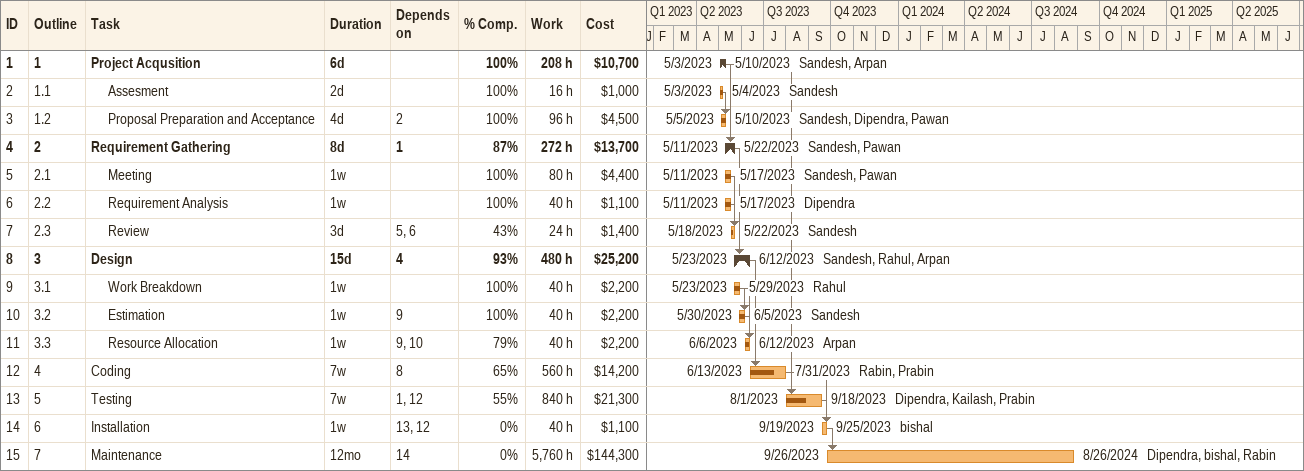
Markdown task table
| ID | WBS | Task | Duration | Start | Finish | Predecessors | Resources | % complete | Work (h) | Cost ($) |
|---|---|---|---|---|---|---|---|---|---|---|
| 1 | 1 | **Project Acqusition** | 6d | 2023-05-03 | 2023-05-10 |  | Sandesh, Arpan | 100 | 208 | 10700 |
| 2 | 1.1 | Assesment | 2d | 2023-05-03 | 2023-05-04 |  | Sandesh | 100 | 16 | 1000 |
| 3 | 1.2 | Proposal Preparation and Acceptance | 4d | 2023-05-05 | 2023-05-10 | 2 | Sandesh, Dipendra, Pawan | 100 | 96 | 4500 |
| 4 | 2 | **Requirement Gathering** | 8d | 2023-05-11 | 2023-05-22 | 1 | Sandesh, Pawan | 87 | 272 | 13700 |
| 5 | 2.1 | Meeting | 1w | 2023-05-11 | 2023-05-17 |  | Sandesh, Pawan | 100 | 80 | 4400 |
| 6 | 2.2 | Requirement Analysis | 1w | 2023-05-11 | 2023-05-17 |  | Dipendra | 100 | 40 | 1100 |
| 7 | 2.3 | Review | 3d | 2023-05-18 | 2023-05-22 | 5, 6 | Sandesh | 43 | 24 | 1400 |
| 8 | 3 | **Design** | 15d | 2023-05-23 | 2023-06-12 | 4 | Sandesh, Rahul, Arpan | 93 | 480 | 25200 |
| 9 | 3.1 | Work Breakdown | 1w | 2023-05-23 | 2023-05-29 |  | Rahul | 100 | 40 | 2200 |
| 10 | 3.2 | Estimation | 1w | 2023-05-30 | 2023-06-05 | 9 | Sandesh | 100 | 40 | 2200 |
| 11 | 3.3 | Resource Allocation | 1w | 2023-06-06 | 2023-06-12 | 9, 10 | Arpan | 79 | 40 | 2200 |
| 12 | 4 | Coding | 7w | 2023-06-13 | 2023-07-31 | 8 | Rabin, Prabin | 65 | 560 | 14200 |
| 13 | 5 | Testing | 7w | 2023-08-01 | 2023-09-18 | 1, 12 | Dipendra, Kailash, Prabin | 55 | 840 | 21300 |
| 14 | 6 | Installation | 1w | 2023-09-19 | 2023-09-25 | 13, 12 | bishal | 0 | 40 | 1100 |
| 15 | 7 | Maintenance | 12mo | 2023-09-26 | 2024-08-26 | 14 | Dipendra, bishal, Rabin | 0 | 5760 | 144300 |
